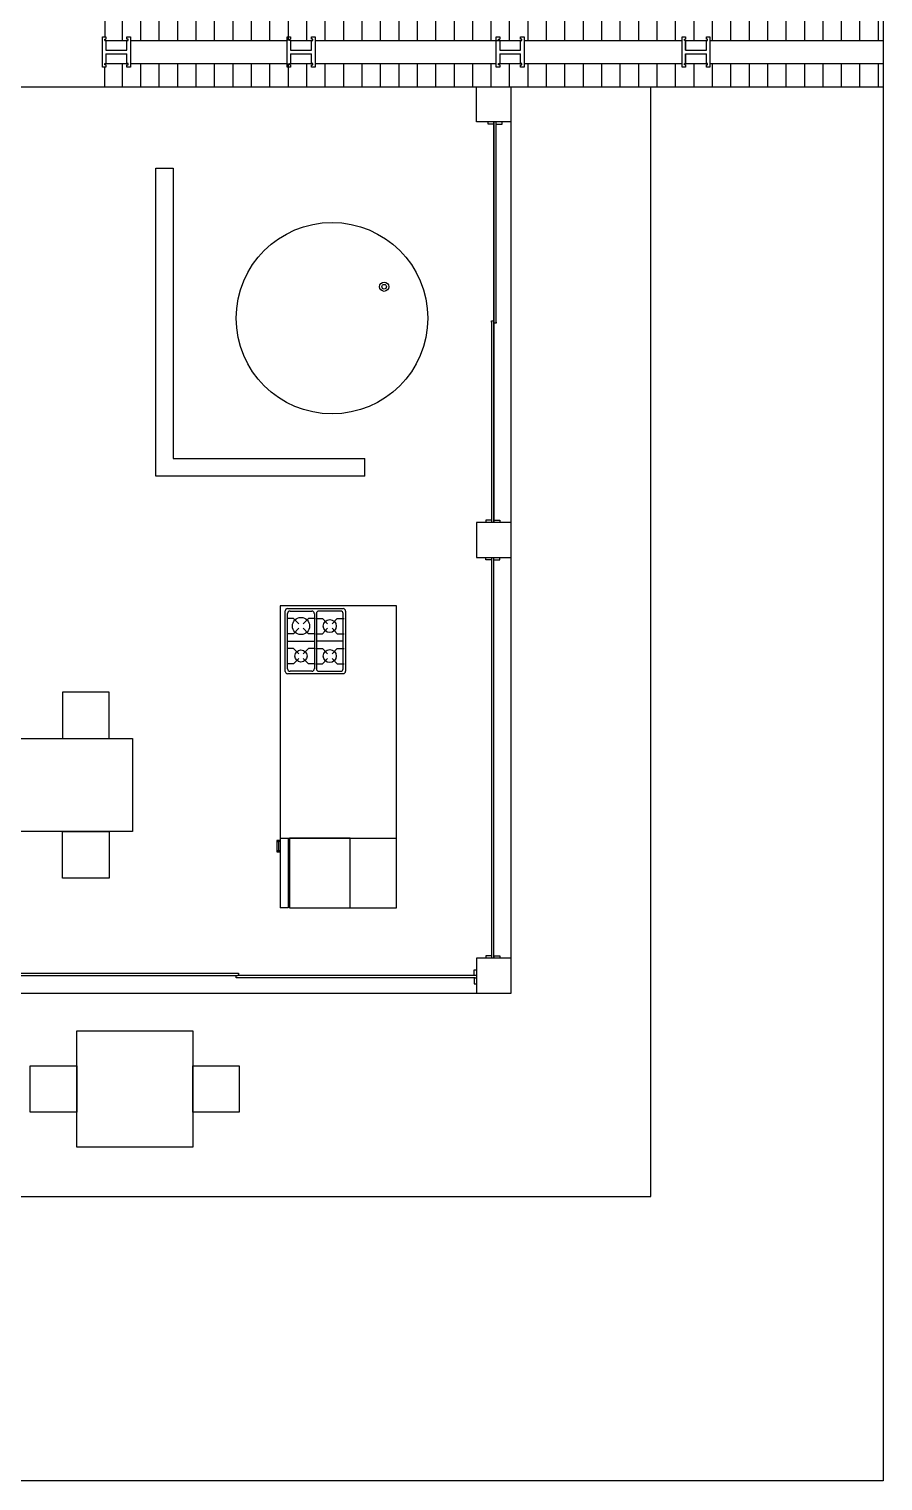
# Model space of a CAD drawing. Header units: centimetres. Extents: x -3096 to 17897, y -3131 to 15798.
# Drawn here: x 3259 to 3994, y 3318 to 4568 of the extents above; entities that cross this region are included whole.
import ezdxf

# ---------------------------------------------------------------- set-up
doc = ezdxf.new("R2010")
doc.units = ezdxf.units.CM
doc.layers.add('IF-FURN', color=3, linetype='Continuous')
doc.layers.add('Riempimenti', color=4, linetype='Continuous')

msp = doc.modelspace()

# ---------------------------------------------------------------- hatches: boundary and pattern name
at = {"layer": 'Riempimenti', "transparency": 33554508}
h = msp.add_hatch(dxfattribs=at)
h.set_pattern_fill('LINE', color=256, scale=5, angle=90)
h.set_pattern_definition([(90, (-9.95, -2e-05), (-15.875, 1e-15), [])])
h.paths.add_polyline_path([(3224.5, 4578.3), (1994.5, 4578.3), (1994.5, 4558.3), (3224.5, 4558.3)])
h.paths.add_polyline_path([(3224.5, 4538.3), (1994.5, 4538.3), (1994.5, 4518.3), (3224.5, 4518.3)])
h.paths.add_polyline_path([(3994.5, 4578.3), (3324.5, 4578.3), (3324.5, 4558.3), (3994.5, 4558.3)])
h.paths.add_polyline_path([(3994.5, 4538.3), (3324.5, 4538.3), (3324.5, 4518.3), (3994.5, 4518.3)])

# ---------------------------------------------------------------- linework, layer by layer
for p, q in [((3994.5, 5318.3), (3994.5, 3318.3)), ((3324.5, 4578.3), (3324.5, 4561.3)), ((3324.5, 4558.3), (3343.5, 4558.3)), ((3325.5, 4558.3), (3325.5, 4549.8)), ((3325.5, 4549.8), (3343.5, 4549.8)), ((3346.5, 4558.3), (3481.5, 4558.3)), ((3484.5, 4558.3), (3484.5, 4549.8)), ((3484.5, 4558.3), (3502.5, 4558.3)), ((3484.5, 4549.8), (3502.5, 4549.8)), ((3505.5, 4558.3), (3682.5, 4558.3)), ((3664.5, 4558.3), (3664.5, 4549.8)), ((3664.5, 4549.8), (3682.5, 4549.8)), ((3685.5, 4558.3), (3821.5, 4558.3)), ((3824.5, 4558.3), (3824.5, 4549.8)), ((3824.5, 4558.3), (3842.5, 4558.3)), ((3824.5, 4549.8), (3824.5, 4558.3)), ((3824.5, 4549.8), (3824.5, 4558.3)), ((3824.5, 4549.8), (3842.5, 4549.8)), ((3845.5, 4558.3), (3994.5, 4558.3)), ((3324.5, 4538.3), (3343.5, 4538.3)), ((3325.5, 4546.8), (3343.5, 4546.8)), ((3325.5, 4546.8), (3325.5, 4538.3)), ((3346.5, 4538.3), (3481.5, 4538.3)), ((3484.5, 4546.8), (3502.5, 4546.8)), ((3484.5, 4546.8), (3484.5, 4538.3)), ((3484.5, 4538.3), (3502.5, 4538.3)), ((3505.5, 4538.3), (3661.5, 4538.3)), ((3664.5, 4546.8), (3682.5, 4546.8)), ((3664.5, 4546.8), (3664.5, 4538.3)), ((3664.5, 4538.3), (3682.5, 4538.3)), ((3685.5, 4538.3), (3821.5, 4538.3)), ((3824.5, 4538.3), (3824.5, 4546.8)), ((3824.5, 4538.3), (3824.5, 4546.8)), ((3824.5, 4546.8), (3842.5, 4546.8)), ((3824.5, 4546.8), (3824.5, 4538.3)), ((3824.5, 4538.3), (3842.5, 4538.3)), ((3845.5, 4538.3), (3994.5, 4538.3)), ((3324.5, 4518.3), (3324.5, 4535.3)), ((3324.5, 4518.3), (3324.5, 4535.3)), ((1994.5, 4518.3), (3994.5, 4518.3)), ((3644.5, 4488.3), (3644.5, 4518.3)), ((3794.5, 3563.3), (3794.5, 4518.3)), ((3674.5, 4488.3), (3644.5, 4488.3)), ((3368.4, 4448.3), (3383.4, 4448.3)), ((3383.4, 4448.3), (3383.4, 4198.3)), ((3383.4, 4198.3), (3548.4, 4198.3)), ((3548.4, 4183.3), (3548.4, 4198.3)), ((3437.7, 3751.3), (3437.7, 3753.3)), ((3439.7, 3755.3), (3439.7, 3753.3)), ((2194.5, 3563.3), (3794.5, 3563.3)), ((3994.5, 3318.3), (1994.5, 3318.3))]:
    msp.add_line(p, q)
for points in [[(3322.5, 4535.3), (3322.5, 4561.3), (3325.5, 4561.3), (3325.5, 4559.3)], [(3325.5, 4558.3), (3324.5, 4558.3), (3324.5, 4559.3), (3325.5, 4559.3)], [(3343.5, 4559.3), (3343.5, 4561.3), (3346.5, 4561.3), (3346.5, 4535.3), (3343.5, 4535.3)], [(3343.5, 4558.3), (3344.5, 4558.3), (3344.5, 4559.3), (3343.5, 4559.3)], [(3343.5, 4549.8), (3343.5, 4558.3)], [(3481.5, 4535.3), (3481.5, 4561.3), (3484.5, 4561.3), (3484.5, 4559.3)], [(3484.5, 4558.3), (3483.5, 4558.3), (3483.5, 4559.3), (3484.5, 4559.3)], [(3484.5, 4558.3), (3484.5, 4549.8)], [(3502.5, 4559.3), (3502.5, 4561.3), (3505.5, 4561.3), (3505.5, 4535.3), (3502.5, 4535.3)], [(3502.5, 4558.3), (3503.5, 4558.3), (3503.5, 4559.3), (3502.5, 4559.3)], [(3502.5, 4549.8), (3502.5, 4558.3)], [(3661.5, 4535.3), (3661.5, 4561.3), (3664.5, 4561.3), (3664.5, 4559.3)], [(3664.5, 4558.3), (3663.5, 4558.3), (3663.5, 4559.3), (3664.5, 4559.3)], [(3682.5, 4559.3), (3682.5, 4561.3), (3685.5, 4561.3), (3685.5, 4535.3), (3682.5, 4535.3)], [(3682.5, 4558.3), (3683.5, 4558.3), (3683.5, 4559.3), (3682.5, 4559.3)], [(3682.5, 4549.8), (3682.5, 4558.3)], [(3821.5, 4535.3), (3821.5, 4561.3), (3824.5, 4561.3), (3824.5, 4559.3)], [(3824.5, 4558.3), (3823.5, 4558.3), (3823.5, 4559.3), (3824.5, 4559.3)], [(3842.5, 4559.3), (3842.5, 4561.3), (3845.5, 4561.3), (3845.5, 4535.3), (3842.5, 4535.3)], [(3842.5, 4558.3), (3843.5, 4558.3), (3843.5, 4559.3), (3842.5, 4559.3)], [(3842.5, 4549.8), (3842.5, 4558.3)], [(3325.5, 4537.3), (3325.5, 4535.3), (3322.5, 4535.3)], [(3325.5, 4537.3), (3324.5, 4537.3), (3324.5, 4538.3), (3325.5, 4538.3)], [(3343.5, 4538.3), (3343.5, 4546.8)], [(3343.5, 4537.3), (3344.5, 4537.3), (3344.5, 4538.3), (3343.5, 4538.3)], [(3343.5, 4535.3), (3343.5, 4537.3)], [(3484.5, 4537.3), (3484.5, 4535.3), (3481.5, 4535.3)], [(3484.5, 4537.3), (3483.5, 4537.3), (3483.5, 4538.3), (3484.5, 4538.3)], [(3484.5, 4546.8), (3484.5, 4538.3)], [(3502.5, 4538.3), (3502.5, 4546.8)], [(3502.5, 4537.3), (3503.5, 4537.3), (3503.5, 4538.3), (3502.5, 4538.3)], [(3502.5, 4535.3), (3502.5, 4537.3)], [(3664.5, 4537.3), (3664.5, 4535.3), (3661.5, 4535.3)], [(3664.5, 4537.3), (3663.5, 4537.3), (3663.5, 4538.3), (3664.5, 4538.3)], [(3682.5, 4538.3), (3682.5, 4546.8)], [(3682.5, 4537.3), (3683.5, 4537.3), (3683.5, 4538.3), (3682.5, 4538.3)], [(3682.5, 4535.3), (3682.5, 4537.3)], [(3824.5, 4537.3), (3824.5, 4535.3), (3821.5, 4535.3)], [(3824.5, 4537.3), (3823.5, 4537.3), (3823.5, 4538.3), (3824.5, 4538.3)], [(3842.5, 4538.3), (3842.5, 4546.8)], [(3842.5, 4537.3), (3843.5, 4537.3), (3843.5, 4538.3), (3842.5, 4538.3)], [(3842.5, 4535.3), (3842.5, 4537.3)], [(2314.5, 4518.3), (2314.5, 3738.3), (3674.5, 3738.3), (3674.5, 4518.3)], [(3548.4, 4183.3), (3368.4, 4183.3), (3368.4, 4448.3)]]:
    msp.add_lwpolyline(points)
for points in [[(3674.5, 4143.3), (3644.5, 4143.3), (3644.5, 4113.3), (3674.5, 4113.3)], [(3674.5, 3768.3), (3644.5, 3768.3), (3644.5, 3738.3), (3674.5, 3738.3)]]:
    msp.add_lwpolyline(points, close=True)
at = {"layer": 'IF-FURN'}
for p, q in [((3535.6, 4071.6), (3475.6, 4071.6)), ((3475.6, 4071.6), (3475.6, 3871.6)), ((3479.8, 4015.2), (3479.8, 4067.2)), ((3481.8, 4069.2), (3529.6, 4069.2)), ((3481.9, 4017.4), (3481.9, 4064.9)), ((3484, 4067.1), (3502.7, 4067.1)), ((3504.9, 4064.9), (3504.9, 4017.4)), ((3506.7, 4064.9), (3506.7, 4017.4)), ((3527.5, 4067.1), (3508.8, 4067.1)), ((3529.7, 4017.4), (3529.7, 4064.9)), ((3531.8, 4067), (3531.8, 4015.4)), ((3555.6, 4071.6), (3535.6, 4071.6)), ((3575.6, 4071.6), (3555.6, 4071.6)), ((3575.6, 3871.6), (3575.6, 4071.6)), ((3487, 4060.8), (3481.1, 4060.8)), ((3491.5, 4056.1), (3487, 4060.8)), ((3491.5, 4052.3), (3487, 4047.6)), ((3499.8, 4060.8), (3495.3, 4056.1)), ((3499.8, 4047.6), (3495.3, 4052.3)), ((3505.5, 4060.8), (3499.8, 4060.8)), ((3506.1, 4060.8), (3511.8, 4060.8)), ((3511.8, 4060.8), (3516.3, 4056.1)), ((3511.8, 4047.6), (3516.3, 4052.3)), ((3520.1, 4056.1), (3524.6, 4060.8)), ((3520.1, 4052.3), (3524.6, 4047.6)), ((3524.6, 4060.8), (3530.5, 4060.8)), ((3487, 4047.6), (3481.1, 4047.6)), ((3481.9, 4041.2), (3504.9, 4041.2)), ((3505.5, 4047.6), (3499.8, 4047.6)), ((3506.1, 4047.6), (3511.8, 4047.6)), ((3529.7, 4041.2), (3506.7, 4041.2)), ((3524.6, 4047.6), (3530.5, 4047.6)), ((3487, 4035), (3481.1, 4035)), ((3491.5, 4030.3), (3487, 4035)), ((3491.5, 4026.4), (3487, 4021.8)), ((3499.8, 4035), (3495.3, 4030.3)), ((3499.8, 4021.8), (3495.3, 4026.4)), ((3505.5, 4035), (3499.8, 4035)), ((3506.1, 4035), (3511.8, 4035)), ((3511.8, 4035), (3516.3, 4030.3)), ((3511.8, 4021.8), (3516.3, 4026.4)), ((3520.1, 4030.3), (3524.6, 4035)), ((3520.1, 4026.4), (3524.6, 4021.8)), ((3524.6, 4035), (3530.5, 4035)), ((3487, 4021.8), (3481.1, 4021.8)), ((3529.6, 4013.2), (3481.8, 4013.2)), ((3502.7, 4015.3), (3484, 4015.3)), ((3505.5, 4021.8), (3499.8, 4021.8)), ((3506.1, 4021.8), (3511.8, 4021.8)), ((3508.8, 4015.3), (3527.5, 4015.3)), ((3524.6, 4021.8), (3530.5, 4021.8)), ((3475.6, 3869.6), (3472.6, 3869.6)), ((3472.6, 3869.6), (3472.6, 3859.8)), ((3475.6, 3868.6), (3472.6, 3868.6)), ((3472.6, 3868.6), (3474.1, 3868.6)), ((3474.1, 3868.6), (3474.1, 3860.8)), ((3475.6, 3871.6), (3535.6, 3871.6)), ((3475.6, 3871.6), (3475.6, 3811.6)), ((3475.6, 3871.6), (3482.5, 3871.6)), ((3475.6, 3871.6), (3555.6, 3871.6)), ((3475.6, 3869.6), (3475.6, 3868.6)), ((3482.5, 3871.6), (3482.5, 3811.6)), ((3535.6, 3871.6), (3483.5, 3871.6)), ((3483.5, 3871.6), (3483.5, 3811.6)), ((3483.5, 3871.6), (3483.5, 3871.1)), ((3535.6, 3811.6), (3535.6, 3871.6)), ((3535.6, 3811.6), (3535.6, 3871.6)), ((3555.6, 3871.6), (3575.6, 3871.6)), ((3575.6, 3811.6), (3575.6, 3871.6)), ((3475.6, 3860.8), (3472.6, 3860.8)), ((3472.6, 3859.8), (3475.6, 3859.8)), ((3475.6, 3859.8), (3475.6, 3860.8)), ((3482.5, 3811.6), (3475.6, 3811.6)), ((3483.5, 3811.6), (3535.6, 3811.6)), ((3535.6, 3811.6), (3575.6, 3811.6))]:
    msp.add_line(p, q, dxfattribs=at)
for points in [[(3328.2, 3997.3), (3288.2, 3997.3), (3288.2, 3957.3), (3328.2, 3957.3), (3328.2, 3997.3)], [(3348.2, 3877.3), (3198.2, 3877.3), (3198.2, 3957.3), (3348.2, 3957.3), (3348.2, 3877.3)], [(3328.2, 3837.3), (3288.2, 3837.3), (3288.2, 3877.3), (3328.2, 3877.3), (3328.2, 3837.3)], [(3300.3, 3705.7), (3400.3, 3705.7), (3400.3, 3605.7), (3300.3, 3605.7), (3300.3, 3705.7)], [(3300.3, 3635.7), (3260.3, 3635.7), (3260.3, 3675.7), (3300.3, 3675.7), (3300.3, 3635.7)], [(3440.3, 3635.7), (3400.3, 3635.7), (3400.3, 3675.7), (3440.3, 3675.7), (3440.3, 3635.7)]]:
    msp.add_lwpolyline(points, dxfattribs=at)
for centre, radius in [((3520.1, 4319.2), 82.4), ((3493.4, 4054.2), 7.41), ((3518.2, 4054.2), 5.6), ((3493.4, 4028.4), 5.25), ((3518.2, 4028.4), 5.6)]:
    msp.add_circle(centre, radius, dxfattribs=at)
at = {"layer": 'IF-FURN', "linetype": 'Continuous'}
for radius in [4, 2]:
    msp.add_circle((3565, 4346.3), radius, dxfattribs=at)
at = {"layer": 'IF-FURN'}
for centre, radius, start, end in [((3481.8, 4067.2), 2, 90, 180), ((3484, 4064.9), 2.17, 90, 180), ((3502.7, 4064.9), 2.17, 0, 90), ((3508.8, 4064.9), 2.17, 90, 180), ((3527.5, 4064.9), 2.17, 0, 90), ((3529.6, 4067), 2.17, 360, 90), ((3481.8, 4015.2), 2, 180, 270), ((3484, 4017.4), 2.17, 180, 270), ((3502.7, 4017.4), 2.17, 270, 0), ((3508.8, 4017.4), 2.17, 180, 270), ((3527.5, 4017.4), 2.17, 270, 0), ((3529.6, 4015.4), 2.17, 270, 0), ((3483, 3871.1), 0.501, 175.6963, 355.6963), ((3483, 3812), 0.501, 4.3037, 184.3037)]:
    msp.add_arc(centre, radius, start, end, dxfattribs=at)
at = {"layer": 'Riempimenti'}
for p, q in [((3654.5, 4486.3), (3654.5, 4488.3)), ((3659.5, 4488.3), (3659.5, 4143.3)), ((3659.5, 4143.3), (3659.5, 4488.3)), ((3661.5, 4315.8), (3661.5, 4488.3)), ((3666.5, 4486.3), (3666.5, 4488.3)), ((3659.5, 4486.3), (3654.5, 4486.3)), ((3661.5, 4486.3), (3666.5, 4486.3)), ((3657.5, 4315.8), (3657.5, 4316.8)), ((3657.5, 4316.8), (3659.5, 4316.8)), ((3657.5, 4315.8), (3657.5, 4143.3)), ((3659.5, 4145.3), (3659.5, 4323.3)), ((3661.5, 4314.8), (3659.5, 4314.8)), ((3661.5, 4315.8), (3661.5, 4314.8)), ((3657.5, 4145.3), (3652.5, 4145.3)), ((3652.5, 4145.3), (3652.5, 4143.3)), ((3659.5, 4145.3), (3659.5, 4143.3)), ((3659.5, 4145.3), (3664.5, 4145.3)), ((3664.5, 4145.3), (3664.5, 4143.3)), ((3652.5, 4111.3), (3652.5, 4113.3)), ((3657.5, 4113.3), (3657.5, 3768.3)), ((3659.5, 3768.3), (3659.5, 4113.3)), ((3664.5, 4111.3), (3664.5, 4113.3)), ((3657.5, 4111.3), (3652.5, 4111.3)), ((3659.5, 4111.3), (3664.5, 4111.3)), ((3659.5, 3770.3), (3659.5, 3948.3)), ((3657.5, 3770.3), (3652.5, 3770.3)), ((3652.5, 3770.3), (3652.5, 3768.3)), ((3659.5, 3770.3), (3659.5, 3768.3)), ((3659.5, 3770.3), (3664.5, 3770.3)), ((3664.5, 3770.3), (3664.5, 3768.3)), ((3232, 3753.3), (3438.7, 3753.3)), ((3234, 3755.3), (3439.7, 3755.3)), ((3643.5, 3751.3), (3437.7, 3751.3)), ((3644.5, 3753.3), (3438.7, 3753.3)), ((3642.5, 3753.3), (3642.5, 3758.3)), ((3642.5, 3758.3), (3644.5, 3758.3)), ((3642.5, 3751.3), (3642.5, 3746.3)), ((3643.5, 3751.3), (3644.5, 3751.3)), ((3642.5, 3746.3), (3644.5, 3746.3))]:
    msp.add_line(p, q, dxfattribs=at)

doc.saveas('drawing.dxf')
